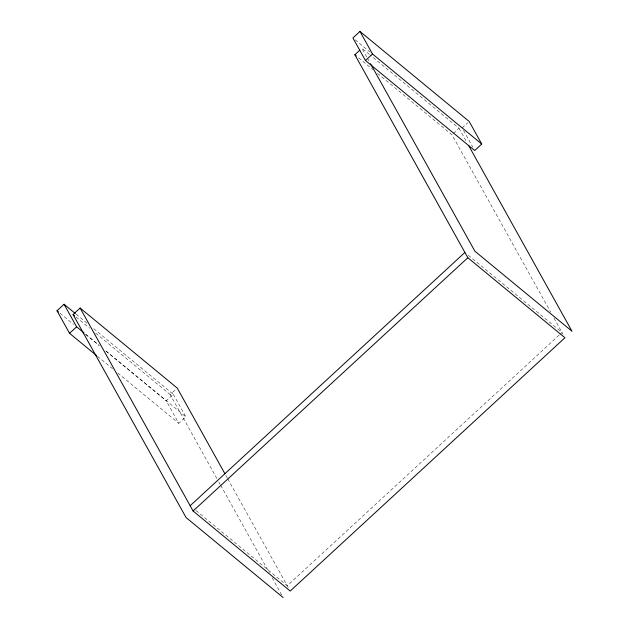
<?xml version="1.0" encoding="UTF-8"?>
<svg xmlns="http://www.w3.org/2000/svg" width="629" height="629" viewBox="0 0 629 629"><rect width="100%" height="100%" fill="white"/><g stroke="black" fill="none" stroke-linecap="round" stroke-linejoin="round"><path stroke-width="0.47" stroke-dasharray="3.15 2.36" d="M216.887 478.496L170.168 394.564L175.813 389.359M453.375 133.474L459.021 128.269L370.198 55.069M173.297 394.281L185.846 416.83L178.793 423.341L166.237 400.783L173.297 394.281L92.683 327.843M462.142 127.986L467.787 122.781M559.118 335.139L287.264 585.756L193.929 508.837M559.834 334.471L562.004 332.474L467.913 254.934M355.165 39.816L370.237 52.238M369.443 54.448L361.919 48.244L369.066 61.092M358.624 57.852L372.926 69.638M377.439 73.357L451.96 134.779L550.642 312.07M76.109 314.186L87.415 323.495M76.078 317.016L89.625 328.181M95.647 333.15L170.168 394.564M85.654 334.251L99.209 345.431M105.994 351.013L185.846 416.83M60.014 313.234L73.577 324.415M85.63 334.345L99.185 345.525M105.971 351.108L166.237 400.783M97.432 356.281L112.497 368.696M117.772 373.044L178.793 423.341M463.542 130.494L472.835 147.202M459.021 128.269L466.647 141.973M553.976 318.062L563.034 334.337M225.85 475.422L227.281 477.985M227.753 478.842L288.302 587.62M218.79 481.924L220.221 484.495M220.7 485.352L269.322 572.712M272.184 577.854L281.721 594.979"/><path stroke-width="0.94" d="M96.677 355.66L69.552 333.307L57.003 310.75L64.056 304.247L75.354 313.564M359.961 31.45L352.908 37.952L365.457 60.51L474.698 150.543L481.751 144.033L469.203 121.483L359.961 31.45L372.517 54.008L481.751 144.033M283.152 597.55L186.05 517.525L73.066 314.531L80.127 308.029L177.221 388.054L224.899 473.708M80.127 308.029L193.103 511.015L290.205 591.048L564.944 337.765L467.842 257.741L354.858 54.747L359.804 50.194M69.552 333.307L76.612 326.805L64.056 304.247M365.457 60.51L372.517 54.008M190.162 505.732L464.902 252.449M193.103 511.015L467.842 257.741M354.858 54.747L356.368 55.989M73.066 314.531L74.576 315.774M76.612 326.805L84.144 333.008M57.003 310.75L58.505 311.992M468.55 145.401L571.997 331.255L474.903 251.23L370.497 63.663"/></g></svg>
